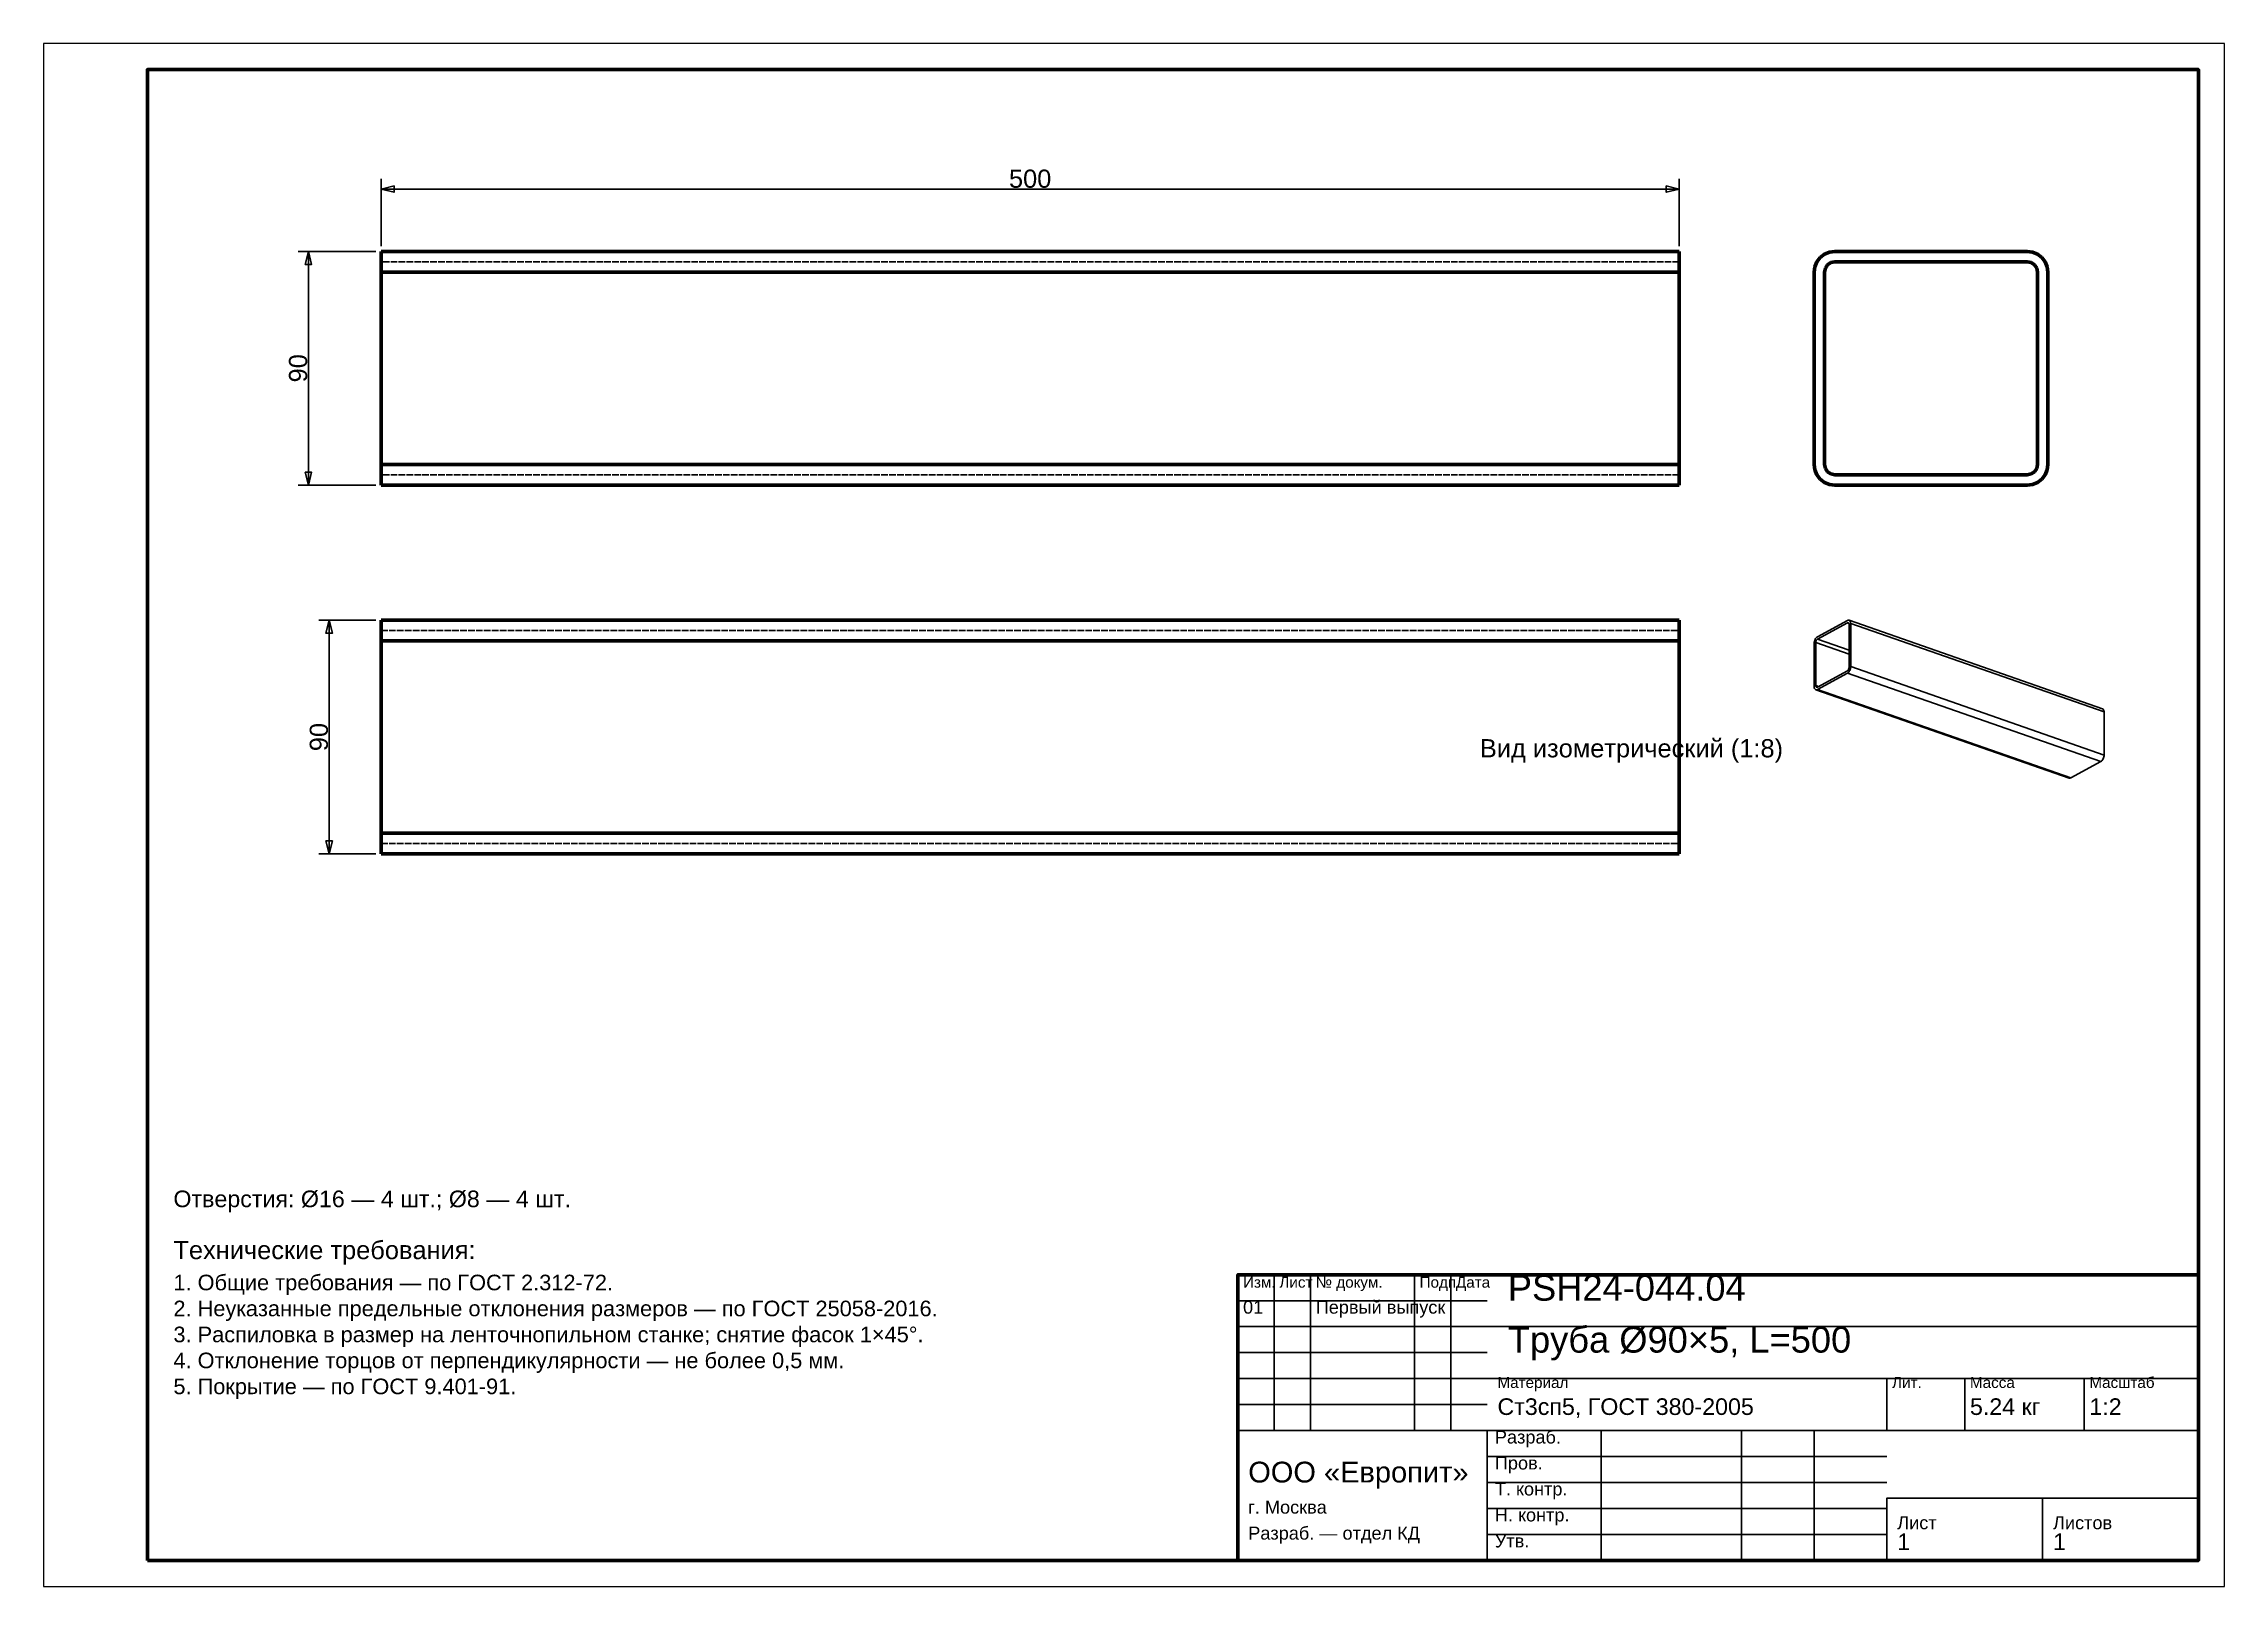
# Model space of a CAD drawing. Header units: millimetres. Extents: x 0 to 420, y 0 to 297.
import ezdxf
from ezdxf.enums import TextEntityAlignment as Align

# ---------------------------------------------------------------- set-up
doc = ezdxf.new("R2010")
doc.units = ezdxf.units.MM
doc.linetypes.add('DASHED', pattern=[1.524, 1.27, -0.254])
doc.styles.add('GOST', font='Arial')

msp = doc.modelspace()

# ---------------------------------------------------------------- linework, layer by layer
at = {"color": 7, "lineweight": 35}
for p, q in [((65, 258), (65, 271)), ((65, 269), (315, 269)), ((315, 258), (315, 271)), ((64, 257), (49, 257)), ((51, 212), (51, 257)), ((64, 212), (49, 212)), ((64, 186), (53, 186)), ((55, 141), (55, 186)), ((64, 141), (53, 141)), ((237, 30), (237, 60)), ((244, 30), (244, 60)), ((264, 30), (264, 60)), ((271, 30), (271, 60)), ((230, 55), (278, 55)), ((230, 50), (278, 50)), ((278, 50), (415, 50)), ((230, 45), (278, 45)), ((230, 40), (278, 40)), ((278, 40), (415, 40)), ((355, 30), (355, 40)), ((370, 30), (370, 40)), ((393, 30), (393, 40)), ((230, 35), (278, 35)), ((230, 30), (278, 30)), ((278, 30), (415, 30)), ((300, 5), (300, 30)), ((327, 5), (327, 30)), ((341, 5), (341, 30)), ((278, 25), (355, 25)), ((278, 20), (355, 20)), ((355, 17), (415, 17)), ((278, 15), (355, 15)), ((278, 10), (355, 10))]:
    msp.add_line(p, q, dxfattribs=at)
at = {"color": 1, "lineweight": 70}
for p, q in [((65, 257), (65, 256.97)), ((315, 257), (65, 257)), ((65, 256.97), (65, 256.9)), ((65, 256.9), (65, 256.78)), ((65, 256.78), (65, 256.6)), ((65, 256.6), (65, 256.39)), ((65, 256.39), (65, 256.13)), ((315, 257), (315, 256.97)), ((315, 256.97), (315, 256.9)), ((315, 256.9), (315, 256.78)), ((315, 256.78), (315, 256.6)), ((315, 256.6), (315, 256.39)), ((315, 256.39), (315, 256.13)), ((342.17, 255.83), (343, 256.46)), ((343, 256.46), (343.96, 256.86)), ((343.96, 256.86), (345, 257)), ((345, 257), (382, 257)), ((382, 257), (383.04, 256.86)), ((383.04, 256.86), (384, 256.46)), ((384, 256.46), (384.83, 255.83)), ((65, 256.13), (65, 255.83)), ((65, 255.83), (65, 255.49)), ((65, 255.49), (65, 255.13)), ((65, 255.13), (65, 254.74)), ((65, 254.74), (65, 254.32)), ((65, 254.32), (65, 253.89)), ((65, 253.89), (65, 253.45)), ((65, 253.45), (65, 253)), ((65, 253), (65, 216)), ((315, 253), (65, 253)), ((315, 256.13), (315, 255.83)), ((315, 255.83), (315, 255.49)), ((315, 255.49), (315, 255.13)), ((315, 255.13), (315, 254.74)), ((315, 254.74), (315, 254.32)), ((315, 254.32), (315, 253.89)), ((315, 253.89), (315, 253.45)), ((315, 253.45), (315, 253)), ((315, 253), (315, 216)), ((341, 253), (341.14, 254.04)), ((341, 216), (341, 253)), ((341.14, 254.04), (341.54, 255)), ((341.54, 255), (342.17, 255.83)), ((343.15, 253.77), (343, 253)), ((343, 253), (343, 216)), ((343.59, 254.41), (343.15, 253.77)), ((344.23, 254.85), (343.59, 254.41)), ((345, 255), (344.23, 254.85)), ((382, 255), (345, 255)), ((382.77, 254.85), (382, 255)), ((383.41, 254.41), (382.77, 254.85)), ((383.85, 253.77), (383.41, 254.41)), ((384, 253), (383.85, 253.77)), ((384, 216), (384, 253)), ((384.83, 255.83), (385.46, 255)), ((385.46, 255), (385.86, 254.04)), ((385.86, 254.04), (386, 253)), ((386, 253), (386, 216)), ((65, 216), (65, 215.55)), ((315, 216), (65, 216)), ((65, 215.55), (65, 215.11)), ((65, 215.11), (65, 214.68)), ((65, 214.68), (65, 214.26)), ((65, 214.26), (65, 213.87)), ((315, 216), (315, 215.55)), ((315, 215.55), (315, 215.11)), ((315, 215.11), (315, 214.68)), ((315, 214.68), (315, 214.26)), ((315, 214.26), (315, 213.87)), ((341.14, 214.96), (341, 216)), ((341.54, 214), (341.14, 214.96)), ((343, 216), (343.15, 215.23)), ((343.15, 215.23), (343.59, 214.59)), ((343.59, 214.59), (344.23, 214.15)), ((382.77, 214.15), (383.41, 214.59)), ((383.41, 214.59), (383.85, 215.23)), ((383.85, 215.23), (384, 216)), ((385.86, 214.96), (385.46, 214)), ((386, 216), (385.86, 214.96)), ((65, 213.87), (65, 213.51)), ((65, 213.51), (65, 213.17)), ((65, 213.17), (65, 212.87)), ((65, 212.87), (65, 212.61)), ((65, 212.61), (65, 212.4)), ((65, 212.4), (65, 212.22)), ((65, 212.22), (65, 212.1)), ((65, 212.1), (65, 212.03)), ((65, 212.03), (65, 212)), ((315, 212), (65, 212)), ((315, 213.87), (315, 213.51)), ((315, 213.51), (315, 213.17)), ((315, 213.17), (315, 212.87)), ((315, 212.87), (315, 212.61)), ((315, 212.61), (315, 212.4)), ((315, 212.4), (315, 212.22)), ((315, 212.22), (315, 212.1)), ((315, 212.1), (315, 212.03)), ((315, 212.03), (315, 212)), ((342.17, 213.17), (341.54, 214)), ((343, 212.54), (342.17, 213.17)), ((343.96, 212.14), (343, 212.54)), ((345, 212), (343.96, 212.14)), ((344.23, 214.15), (345, 214)), ((345, 214), (382, 214)), ((382, 212), (345, 212)), ((382, 214), (382.77, 214.15)), ((383.04, 212.14), (382, 212)), ((384, 212.54), (383.04, 212.14)), ((384.83, 213.17), (384, 212.54)), ((385.46, 214), (384.83, 213.17)), ((65, 186), (315, 186)), ((65, 185.97), (65, 186)), ((65, 185.9), (65, 185.97)), ((65, 185.78), (65, 185.9)), ((65, 185.6), (65, 185.78)), ((65, 185.39), (65, 185.6)), ((65, 185.13), (65, 185.39)), ((65, 184.83), (65, 185.13)), ((65, 184.49), (65, 184.83)), ((315, 185.97), (315, 186)), ((315, 185.9), (315, 185.97)), ((315, 185.78), (315, 185.9)), ((315, 185.6), (315, 185.78)), ((315, 185.39), (315, 185.6)), ((315, 185.13), (315, 185.39)), ((315, 184.83), (315, 185.13)), ((315, 184.49), (315, 184.83)), ((65, 184.13), (65, 184.49)), ((65, 183.74), (65, 184.13)), ((65, 183.32), (65, 183.74)), ((65, 182.89), (65, 183.32)), ((65, 182.45), (65, 182.89)), ((65, 182), (65, 182.45)), ((65, 145), (65, 182)), ((65, 182), (315, 182)), ((315, 184.13), (315, 184.49)), ((315, 183.74), (315, 184.13)), ((315, 183.32), (315, 183.74)), ((315, 182.89), (315, 183.32)), ((315, 182.45), (315, 182.89)), ((315, 182), (315, 182.45)), ((315, 145), (315, 182)), ((65, 144.55), (65, 145)), ((65, 145), (315, 145)), ((65, 144.11), (65, 144.55)), ((65, 143.68), (65, 144.11)), ((65, 143.26), (65, 143.68)), ((65, 142.87), (65, 143.26)), ((65, 142.51), (65, 142.87)), ((315, 144.55), (315, 145)), ((315, 144.11), (315, 144.55)), ((315, 143.68), (315, 144.11)), ((315, 143.26), (315, 143.68)), ((315, 142.87), (315, 143.26)), ((315, 142.51), (315, 142.87)), ((65, 142.17), (65, 142.51)), ((65, 141.87), (65, 142.17)), ((65, 141.61), (65, 141.87)), ((65, 141.4), (65, 141.61)), ((65, 141.22), (65, 141.4)), ((65, 141.1), (65, 141.22)), ((65, 141.03), (65, 141.1)), ((65, 141), (65, 141.03)), ((65, 141), (315, 141)), ((315, 142.17), (315, 142.51)), ((315, 141.87), (315, 142.17)), ((315, 141.61), (315, 141.87)), ((315, 141.4), (315, 141.61)), ((315, 141.22), (315, 141.4)), ((315, 141.1), (315, 141.22)), ((315, 141.03), (315, 141.1)), ((315, 141), (315, 141.03))]:
    msp.add_line(p, q, dxfattribs=at)
at = {"color": 5, "linetype": 'DASHED', "lineweight": 35}
for p, q in [((315, 257), (65, 257)), ((65, 256.97), (65, 257)), ((65, 256.9), (65, 256.97)), ((65, 256.78), (65, 256.9)), ((65, 256.6), (65, 256.78)), ((65, 256.39), (65, 256.6)), ((65, 256.13), (65, 256.39)), ((315, 256.97), (315, 257)), ((315, 256.9), (315, 256.97)), ((315, 256.78), (315, 256.9)), ((315, 256.6), (315, 256.78)), ((315, 256.39), (315, 256.6)), ((315, 256.13), (315, 256.39)), ((342.17, 255.83), (343, 256.46)), ((343, 256.46), (343.96, 256.86)), ((343.96, 256.86), (345, 257)), ((345, 257), (382, 257)), ((382, 257), (383.04, 256.86)), ((383.04, 256.86), (384, 256.46)), ((384, 256.46), (384.83, 255.83)), ((65, 255.83), (65, 256.13)), ((65, 255.49), (65, 255.83)), ((65, 255.13), (65, 255.49)), ((65, 254.74), (65, 255.13)), ((315, 255), (65, 255)), ((65, 255), (65, 254.99)), ((315, 255), (65, 255)), ((65, 254.99), (65, 255)), ((65, 254.99), (65, 254.95)), ((65, 254.95), (65, 254.99)), ((65, 254.95), (65, 254.89)), ((65, 254.89), (65, 254.95)), ((65, 254.89), (65, 254.8)), ((65, 254.8), (65, 254.89)), ((65, 254.8), (65, 254.69)), ((65, 254.69), (65, 254.8)), ((65, 254.32), (65, 254.74)), ((65, 254.69), (65, 254.56)), ((65, 254.56), (65, 254.69)), ((65, 254.56), (65, 254.41)), ((65, 254.41), (65, 254.56)), ((65, 254.41), (65, 254.25)), ((65, 254.25), (65, 254.41)), ((65, 253.89), (65, 254.32)), ((65, 254.25), (65, 254.06)), ((65, 254.06), (65, 254.25)), ((65, 254.06), (65, 253.87)), ((65, 253.87), (65, 254.06)), ((65, 253.45), (65, 253.89)), ((65, 253.87), (65, 253.66)), ((65, 253.66), (65, 253.87)), ((65, 253.66), (65, 253.45)), ((65, 253.45), (65, 253.66)), ((65, 253.45), (65, 253.22)), ((65, 253.22), (65, 253.45)), ((65, 253), (65, 253.45)), ((65, 253.22), (65, 253)), ((65, 253), (65, 253.22)), ((65, 253), (65, 216)), ((65, 216), (65, 253)), ((65, 216), (65, 253)), ((315, 255.83), (315, 256.13)), ((315, 255.49), (315, 255.83)), ((315, 255.13), (315, 255.49)), ((315, 254.74), (315, 255.13)), ((315, 255), (315, 254.99)), ((315, 254.99), (315, 255)), ((315, 254.99), (315, 254.95)), ((315, 254.95), (315, 254.99)), ((315, 254.95), (315, 254.89)), ((315, 254.89), (315, 254.95)), ((315, 254.89), (315, 254.8)), ((315, 254.8), (315, 254.89)), ((315, 254.8), (315, 254.69)), ((315, 254.69), (315, 254.8)), ((315, 254.32), (315, 254.74)), ((315, 254.69), (315, 254.56)), ((315, 254.56), (315, 254.69)), ((315, 254.56), (315, 254.41)), ((315, 254.41), (315, 254.56)), ((315, 254.41), (315, 254.25)), ((315, 254.25), (315, 254.41)), ((315, 253.89), (315, 254.32)), ((315, 254.25), (315, 254.06)), ((315, 254.06), (315, 254.25)), ((315, 254.06), (315, 253.87)), ((315, 253.87), (315, 254.06)), ((315, 253.45), (315, 253.89)), ((315, 253.87), (315, 253.66)), ((315, 253.66), (315, 253.87)), ((315, 253.66), (315, 253.45)), ((315, 253.45), (315, 253.66)), ((315, 253.45), (315, 253.22)), ((315, 253.22), (315, 253.45)), ((315, 253), (315, 253.45)), ((315, 253.22), (315, 253)), ((315, 253), (315, 253.22)), ((315, 253), (315, 216)), ((315, 216), (315, 253)), ((315, 216), (315, 253)), ((341, 253), (341.14, 254.04)), ((341, 216), (341, 253)), ((341.14, 254.04), (341.54, 255)), ((341.54, 255), (342.17, 255.83)), ((343.15, 253.77), (343, 253)), ((343, 253), (343, 216)), ((343.59, 254.41), (343.15, 253.77)), ((344.23, 254.85), (343.59, 254.41)), ((345, 255), (344.23, 254.85)), ((382, 255), (345, 255)), ((382.77, 254.85), (382, 255)), ((383.41, 254.41), (382.77, 254.85)), ((383.85, 253.77), (383.41, 254.41)), ((384, 253), (383.85, 253.77)), ((384, 216), (384, 253)), ((384.83, 255.83), (385.46, 255)), ((385.46, 255), (385.86, 254.04)), ((385.86, 254.04), (386, 253)), ((386, 253), (386, 216)), ((65, 216), (65, 215.78)), ((65, 215.78), (65, 216)), ((65, 215.55), (65, 216)), ((65, 215.78), (65, 215.55)), ((65, 215.55), (65, 215.78)), ((65, 215.55), (65, 215.34)), ((65, 215.34), (65, 215.55)), ((65, 215.11), (65, 215.55)), ((65, 215.34), (65, 215.13)), ((65, 215.13), (65, 215.34)), ((65, 215.13), (65, 214.94)), ((65, 214.94), (65, 215.13)), ((65, 214.68), (65, 215.11)), ((65, 214.94), (65, 214.75)), ((65, 214.75), (65, 214.94)), ((65, 214.75), (65, 214.59)), ((65, 214.59), (65, 214.75)), ((65, 214.26), (65, 214.68)), ((65, 214.59), (65, 214.44)), ((65, 214.44), (65, 214.59)), ((65, 214.44), (65, 214.31)), ((65, 214.31), (65, 214.44)), ((65, 214.31), (65, 214.2)), ((65, 214.2), (65, 214.31)), ((65, 213.87), (65, 214.26)), ((315, 216), (315, 215.78)), ((315, 215.78), (315, 216)), ((315, 215.55), (315, 216)), ((315, 215.78), (315, 215.55)), ((315, 215.55), (315, 215.78)), ((315, 215.55), (315, 215.34)), ((315, 215.34), (315, 215.55)), ((315, 215.11), (315, 215.55)), ((315, 215.34), (315, 215.13)), ((315, 215.13), (315, 215.34)), ((315, 215.13), (315, 214.94)), ((315, 214.94), (315, 215.13)), ((315, 214.68), (315, 215.11)), ((315, 214.94), (315, 214.75)), ((315, 214.75), (315, 214.94)), ((315, 214.75), (315, 214.59)), ((315, 214.59), (315, 214.75)), ((315, 214.26), (315, 214.68)), ((315, 214.59), (315, 214.44)), ((315, 214.44), (315, 214.59)), ((315, 214.44), (315, 214.31)), ((315, 214.31), (315, 214.44)), ((315, 214.31), (315, 214.2)), ((315, 214.2), (315, 214.31)), ((315, 213.87), (315, 214.26)), ((341.14, 214.96), (341, 216)), ((341.54, 214), (341.14, 214.96)), ((343, 216), (343.15, 215.23)), ((343.15, 215.23), (343.59, 214.59)), ((343.59, 214.59), (344.23, 214.15)), ((382.77, 214.15), (383.41, 214.59)), ((383.41, 214.59), (383.85, 215.23)), ((383.85, 215.23), (384, 216)), ((385.86, 214.96), (385.46, 214)), ((386, 216), (385.86, 214.96)), ((65, 214.2), (65, 214.11)), ((65, 214.11), (65, 214.2)), ((65, 214.11), (65, 214.05)), ((65, 214.05), (65, 214.11)), ((65, 214.05), (65, 214.01)), ((65, 214.01), (65, 214.05)), ((65, 214.01), (65, 214)), ((65, 214), (65, 214.01)), ((315, 214), (65, 214)), ((315, 214), (65, 214)), ((65, 213.51), (65, 213.87)), ((65, 213.17), (65, 213.51)), ((65, 212.87), (65, 213.17)), ((65, 212.61), (65, 212.87)), ((65, 212.4), (65, 212.61)), ((65, 212.22), (65, 212.4)), ((65, 212.1), (65, 212.22)), ((65, 212.03), (65, 212.1)), ((65, 212), (65, 212.03)), ((315, 212), (65, 212)), ((315, 214.2), (315, 214.11)), ((315, 214.11), (315, 214.2)), ((315, 214.11), (315, 214.05)), ((315, 214.05), (315, 214.11)), ((315, 214.05), (315, 214.01)), ((315, 214.01), (315, 214.05)), ((315, 214.01), (315, 214)), ((315, 214), (315, 214.01)), ((315, 213.51), (315, 213.87)), ((315, 213.17), (315, 213.51)), ((315, 212.87), (315, 213.17)), ((315, 212.61), (315, 212.87)), ((315, 212.4), (315, 212.61)), ((315, 212.22), (315, 212.4)), ((315, 212.1), (315, 212.22)), ((315, 212.03), (315, 212.1)), ((315, 212), (315, 212.03)), ((342.17, 213.17), (341.54, 214)), ((343, 212.54), (342.17, 213.17)), ((343.96, 212.14), (343, 212.54)), ((345, 212), (343.96, 212.14)), ((344.23, 214.15), (345, 214)), ((345, 214), (382, 214)), ((382, 212), (345, 212)), ((382, 214), (382.77, 214.15)), ((383.04, 212.14), (382, 212)), ((384, 212.54), (383.04, 212.14)), ((384.83, 213.17), (384, 212.54)), ((385.46, 214), (384.83, 213.17)), ((65, 186), (65, 185.97)), ((65, 186), (315, 186)), ((65, 185.97), (65, 185.9)), ((65, 185.9), (65, 185.78)), ((65, 185.78), (65, 185.6)), ((65, 185.6), (65, 185.39)), ((65, 185.39), (65, 185.13)), ((65, 185.13), (65, 184.83)), ((65, 184.83), (65, 184.49)), ((315, 186), (315, 185.97)), ((315, 185.97), (315, 185.9)), ((315, 185.9), (315, 185.78)), ((315, 185.78), (315, 185.6)), ((315, 185.6), (315, 185.39)), ((315, 185.39), (315, 185.13)), ((315, 185.13), (315, 184.83)), ((315, 184.83), (315, 184.49)), ((65, 184.49), (65, 184.13)), ((65, 184.13), (65, 183.74)), ((65, 184), (315, 184)), ((65, 184), (65, 183.99)), ((65, 184), (315, 184)), ((65, 183.99), (65, 184)), ((65, 183.99), (65, 183.95)), ((65, 183.95), (65, 183.99)), ((65, 183.95), (65, 183.89)), ((65, 183.89), (65, 183.95)), ((65, 183.89), (65, 183.8)), ((65, 183.8), (65, 183.89)), ((65, 183.8), (65, 183.69)), ((65, 183.69), (65, 183.8)), ((65, 183.74), (65, 183.32)), ((65, 183.69), (65, 183.56)), ((65, 183.56), (65, 183.69)), ((65, 183.56), (65, 183.41)), ((65, 183.41), (65, 183.56)), ((65, 183.41), (65, 183.25)), ((65, 183.25), (65, 183.41)), ((65, 183.32), (65, 182.89)), ((65, 183.25), (65, 183.06)), ((65, 183.06), (65, 183.25)), ((65, 183.06), (65, 182.87)), ((65, 182.87), (65, 183.06)), ((65, 182.89), (65, 182.45)), ((65, 182.87), (65, 182.66)), ((65, 182.66), (65, 182.87)), ((65, 182.66), (65, 182.45)), ((65, 182.45), (65, 182.66)), ((65, 182.45), (65, 182.22)), ((65, 182.22), (65, 182.45)), ((65, 182.45), (65, 182)), ((65, 182.22), (65, 182)), ((65, 182), (65, 182.22)), ((65, 182), (65, 145)), ((65, 145), (65, 182)), ((65, 182), (65, 145)), ((315, 184.49), (315, 184.13)), ((315, 184.13), (315, 183.74)), ((315, 184), (315, 183.99)), ((315, 183.99), (315, 184)), ((315, 183.99), (315, 183.95)), ((315, 183.95), (315, 183.99)), ((315, 183.95), (315, 183.89)), ((315, 183.89), (315, 183.95)), ((315, 183.89), (315, 183.8)), ((315, 183.8), (315, 183.89)), ((315, 183.8), (315, 183.69)), ((315, 183.69), (315, 183.8)), ((315, 183.74), (315, 183.32)), ((315, 183.69), (315, 183.56)), ((315, 183.56), (315, 183.69)), ((315, 183.56), (315, 183.41)), ((315, 183.41), (315, 183.56)), ((315, 183.41), (315, 183.25)), ((315, 183.25), (315, 183.41)), ((315, 183.32), (315, 182.89)), ((315, 183.25), (315, 183.06)), ((315, 183.06), (315, 183.25)), ((315, 183.06), (315, 182.87)), ((315, 182.87), (315, 183.06)), ((315, 182.89), (315, 182.45)), ((315, 182.87), (315, 182.66)), ((315, 182.66), (315, 182.87)), ((315, 182.66), (315, 182.45)), ((315, 182.45), (315, 182.66)), ((315, 182.45), (315, 182.22)), ((315, 182.22), (315, 182.45)), ((315, 182.45), (315, 182)), ((315, 182.22), (315, 182)), ((315, 182), (315, 182.22)), ((315, 182), (315, 145)), ((315, 145), (315, 182)), ((315, 182), (315, 145)), ((65, 144.78), (65, 145)), ((65, 145), (65, 144.78)), ((65, 145), (65, 144.55)), ((65, 144.55), (65, 144.78)), ((65, 144.78), (65, 144.55)), ((65, 144.34), (65, 144.55)), ((65, 144.55), (65, 144.34)), ((65, 144.55), (65, 144.11)), ((65, 144.13), (65, 144.34)), ((65, 144.34), (65, 144.13)), ((65, 143.94), (65, 144.13)), ((65, 144.13), (65, 143.94)), ((65, 144.11), (65, 143.68)), ((65, 143.75), (65, 143.94)), ((65, 143.94), (65, 143.75)), ((65, 143.59), (65, 143.75)), ((65, 143.75), (65, 143.59)), ((65, 143.68), (65, 143.26)), ((65, 143.44), (65, 143.59)), ((65, 143.59), (65, 143.44)), ((65, 143.31), (65, 143.44)), ((65, 143.44), (65, 143.31)), ((65, 143.2), (65, 143.31)), ((65, 143.31), (65, 143.2)), ((65, 143.26), (65, 142.87)), ((65, 143.11), (65, 143.2)), ((65, 143.2), (65, 143.11)), ((65, 143.05), (65, 143.11)), ((65, 143.11), (65, 143.05)), ((65, 143.01), (65, 143.05)), ((65, 143.05), (65, 143.01)), ((65, 143), (65, 143.01)), ((65, 143.01), (65, 143)), ((65, 143), (315, 143)), ((65, 143), (315, 143)), ((65, 142.87), (65, 142.51)), ((315, 144.78), (315, 145)), ((315, 145), (315, 144.78)), ((315, 145), (315, 144.55)), ((315, 144.55), (315, 144.78)), ((315, 144.78), (315, 144.55)), ((315, 144.34), (315, 144.55)), ((315, 144.55), (315, 144.34)), ((315, 144.55), (315, 144.11)), ((315, 144.13), (315, 144.34)), ((315, 144.34), (315, 144.13)), ((315, 143.94), (315, 144.13)), ((315, 144.13), (315, 143.94)), ((315, 144.11), (315, 143.68)), ((315, 143.75), (315, 143.94)), ((315, 143.94), (315, 143.75)), ((315, 143.59), (315, 143.75)), ((315, 143.75), (315, 143.59)), ((315, 143.68), (315, 143.26)), ((315, 143.44), (315, 143.59)), ((315, 143.59), (315, 143.44)), ((315, 143.31), (315, 143.44)), ((315, 143.44), (315, 143.31)), ((315, 143.2), (315, 143.31)), ((315, 143.31), (315, 143.2)), ((315, 143.26), (315, 142.87)), ((315, 143.11), (315, 143.2)), ((315, 143.2), (315, 143.11)), ((315, 143.05), (315, 143.11)), ((315, 143.11), (315, 143.05)), ((315, 143.01), (315, 143.05)), ((315, 143.05), (315, 143.01)), ((315, 143), (315, 143.01)), ((315, 143.01), (315, 143)), ((315, 142.87), (315, 142.51)), ((65, 142.51), (65, 142.17)), ((65, 142.17), (65, 141.87)), ((65, 141.87), (65, 141.61)), ((65, 141.61), (65, 141.4)), ((65, 141.4), (65, 141.22)), ((65, 141.22), (65, 141.1)), ((65, 141.1), (65, 141.03)), ((65, 141.03), (65, 141)), ((65, 141), (315, 141)), ((315, 142.51), (315, 142.17)), ((315, 142.17), (315, 141.87)), ((315, 141.87), (315, 141.61)), ((315, 141.61), (315, 141.4)), ((315, 141.4), (315, 141.22)), ((315, 141.22), (315, 141.1)), ((315, 141.1), (315, 141.03)), ((315, 141.03), (315, 141))]:
    msp.add_line(p, q, dxfattribs=at)
at = {"color": 1, "lineweight": 35}
for p, q in [((347.4, 185.94), (341.62, 182.79)), ((341.62, 182.34), (347.4, 185.49)), ((347.57, 186), (347.4, 185.94)), ((347.4, 185.49), (347.49, 185.52)), ((347.4, 185.49), (347.68, 185.39)), ((347.49, 185.52), (347.57, 185.51)), ((347.73, 185.99), (347.57, 186)), ((347.57, 185.51), (347.63, 185.47)), ((347.63, 185.47), (347.68, 185.41)), ((347.68, 185.41), (347.71, 185.32)), ((347.71, 185.32), (347.72, 185.21)), ((347.72, 185.21), (347.72, 176.89)), ((347.86, 185.91), (347.73, 185.99)), ((347.73, 185.99), (396.54, 168.97)), ((347.95, 185.78), (347.86, 185.91)), ((348.01, 185.6), (347.95, 185.78)), ((348.03, 185.38), (348.01, 185.6)), ((348.03, 177.06), (348.03, 185.38)), ((348.03, 185.38), (396.83, 168.37)), ((341.01, 181.74), (341, 181.55)), ((341, 181.55), (341, 173.23)), ((341.05, 181.92), (341.01, 181.74)), ((341.11, 182.11), (341.05, 181.92)), ((341.18, 182.29), (341.11, 182.11)), ((341.28, 182.45), (341.18, 182.29)), ((341.39, 182.6), (341.28, 182.45)), ((341.31, 181.72), (341.34, 181.91)), ((341.31, 173.4), (341.31, 181.72)), ((341.31, 181.72), (347.72, 179.49)), ((341.34, 181.91), (341.4, 182.09)), ((341.5, 182.71), (341.39, 182.6)), ((341.4, 182.09), (341.51, 182.24)), ((341.62, 182.79), (341.5, 182.71)), ((341.51, 182.24), (341.62, 182.34)), ((341.62, 182.34), (347.72, 180.22)), ((347.62, 176.52), (347.52, 176.36)), ((347.69, 176.7), (347.62, 176.52)), ((347.72, 176.89), (347.69, 176.7)), ((347.84, 176.32), (347.92, 176.5)), ((347.92, 176.5), (347.98, 176.69)), ((347.98, 176.69), (348.02, 176.87)), ((348.02, 176.87), (348.03, 177.06)), ((348.03, 177.06), (396.83, 160.04)), ((341, 173.23), (341.02, 173.01)), ((341.02, 173.01), (341.08, 172.83)), ((341.08, 172.83), (341.17, 172.7)), ((341.17, 172.7), (341.3, 172.62)), ((341.3, 172.62), (341.45, 172.61)), ((341.3, 172.62), (390.1, 155.61)), ((341.32, 173.29), (341.31, 173.4)), ((341.31, 173.4), (341.82, 173.22)), ((341.35, 173.2), (341.32, 173.29)), ((341.4, 173.13), (341.35, 173.2)), ((341.46, 173.1), (341.4, 173.13)), ((341.45, 172.61), (341.62, 172.67)), ((341.54, 173.09), (341.46, 173.1)), ((341.62, 173.12), (341.54, 173.09)), ((347.4, 176.27), (341.62, 173.12)), ((341.62, 172.67), (347.4, 175.82)), ((341.62, 172.67), (390.43, 155.65)), ((347.52, 176.36), (347.4, 176.27)), ((347.4, 175.82), (347.52, 175.9)), ((347.4, 175.82), (396.21, 158.8)), ((347.52, 175.9), (347.64, 176.01)), ((347.64, 176.01), (347.75, 176.16)), ((347.75, 176.16), (347.84, 176.32)), ((396.66, 168.9), (396.54, 168.97)), ((396.75, 168.76), (396.66, 168.9)), ((396.81, 168.58), (396.75, 168.76)), ((396.83, 168.37), (396.81, 168.58)), ((396.83, 160.04), (396.83, 168.37)), ((396.73, 159.49), (396.78, 159.67)), ((396.78, 159.67), (396.82, 159.86)), ((396.82, 159.86), (396.83, 160.04)), ((390.1, 155.61), (390.26, 155.6)), ((390.26, 155.6), (390.43, 155.65)), ((390.43, 155.65), (396.21, 158.8)), ((396.21, 158.8), (396.33, 158.89)), ((396.33, 158.89), (396.45, 159)), ((396.45, 159), (396.55, 159.14)), ((396.55, 159.14), (396.65, 159.31)), ((396.65, 159.31), (396.73, 159.49))]:
    msp.add_line(p, q, dxfattribs=at)
at = {"color": 7, "lineweight": 25}
msp.add_lwpolyline([(0, 0), (420, 0), (420, 297), (0, 297)], close=True, dxfattribs=at)
at = {"color": 7, "lineweight": 70}
for points in [[(20, 5), (415, 5), (415, 292), (20, 292)], [(230, 5), (415, 5), (415, 60), (230, 60)]]:
    msp.add_lwpolyline(points, close=True, dxfattribs=at)
at = {"color": 7, "lineweight": 35}
for points in [[(65, 269), (67.5, 268.38), (67.5, 269.62)], [(315, 269), (312.5, 269.62), (312.5, 268.38)], [(51, 257), (50.38, 254.5), (51.62, 254.5)], [(51, 212), (51.62, 214.5), (50.38, 214.5)], [(55, 186), (54.38, 183.5), (55.62, 183.5)], [(55, 141), (55.62, 143.5), (54.38, 143.5)], [(230, 5), (278, 5), (278, 30), (230, 30)], [(355, 5), (385, 5), (385, 17), (355, 17)], [(385, 5), (415, 5), (415, 17), (385, 17)]]:
    msp.add_lwpolyline(points, close=True, dxfattribs=at)

# ---------------------------------------------------------------- texts
at = {"color": 7, "style": 'GOST'}
msp.add_text('500', height=3.5, dxfattribs=at).set_placement((190, 271), align=Align.MIDDLE)
for p in [(49, 234.5), (53, 163.5)]:
    msp.add_text('90', height=3.5, rotation=90, dxfattribs=at).set_placement(p, align=Align.MIDDLE)
at = {"color": 3, "style": 'GOST'}
msp.add_text('Вид изометрический (1:8)', height=3.5, dxfattribs=at).set_placement((335, 159.6), align=Align.RIGHT)
at = {"color": 6, "style": 'GOST'}
msp.add_text('Отверстия: Ø16 — 4 шт.; Ø8 — 4 шт.', height=3.2, dxfattribs=at).set_placement((25, 73))
at = {"color": 3, "style": 'GOST'}
for s, height, p in [('Технические требования:', 3.5, (25, 63)), ('1. Общие требования — по ГОСТ 2.312-72.', 3, (25, 57)), ('Изм.', 2.1, (231, 57.5)), ('Лист', 2.1, (238, 57.5)), ('№ докум.', 2.1, (245, 57.5)), ('Подп.', 2.1, (265, 57.5)), ('Дата', 2.1, (272, 57.5)), ('PSH24-044.04', 5, (282, 55)), ('2. Неуказанные предельные отклонения размеров — по ГОСТ 25058-2016.', 3, (25, 52)), ('01', 2.5, (231, 52.5)), ('Первый выпуск', 2.5, (245, 52.5)), ('3. Распиловка в размер на ленточнопильном станке; снятие фасок 1×45°.', 3, (25, 47)), ('Труба Ø90×5, L=500', 5, (282, 45)), ('4. Отклонение торцов от перпендикулярности — не более 0,5 мм.', 3, (25, 42)), ('5. Покрытие — по ГОСТ 9.401-91.', 3, (25, 37)), ('Материал', 2.1, (280, 38.2)), ('Лит.', 2.1, (356, 38.2)), ('Масса', 2.1, (371, 38.2)), ('Масштаб', 2.1, (394, 38.2)), ('Ст3сп5, ГОСТ 380-2005', 3.2, (280, 33)), ('5.24 кг', 3.2, (371, 33)), ('1:2', 3.2, (394, 33)), ('Разраб.', 2.5, (279.5, 27.5)), ('ООО «Европит»', 4, (232, 20)), ('Пров.', 2.5, (279.5, 22.5)), ('Т. контр.', 2.5, (279.5, 17.5)), ('г. Москва', 2.5, (232, 14)), ('Н. контр.', 2.5, (279.5, 12.5)), ('Лист', 2.5, (357, 11)), ('Листов', 2.5, (387, 11)), ('Разраб. — отдел КД', 2.5, (232, 9)), ('Утв.', 2.5, (279.5, 7.5)), ('1', 3.2, (357, 7)), ('1', 3.2, (387, 7))]:
    msp.add_text(s, height=height, dxfattribs=at).set_placement(p)

doc.saveas('drawing.dxf')
